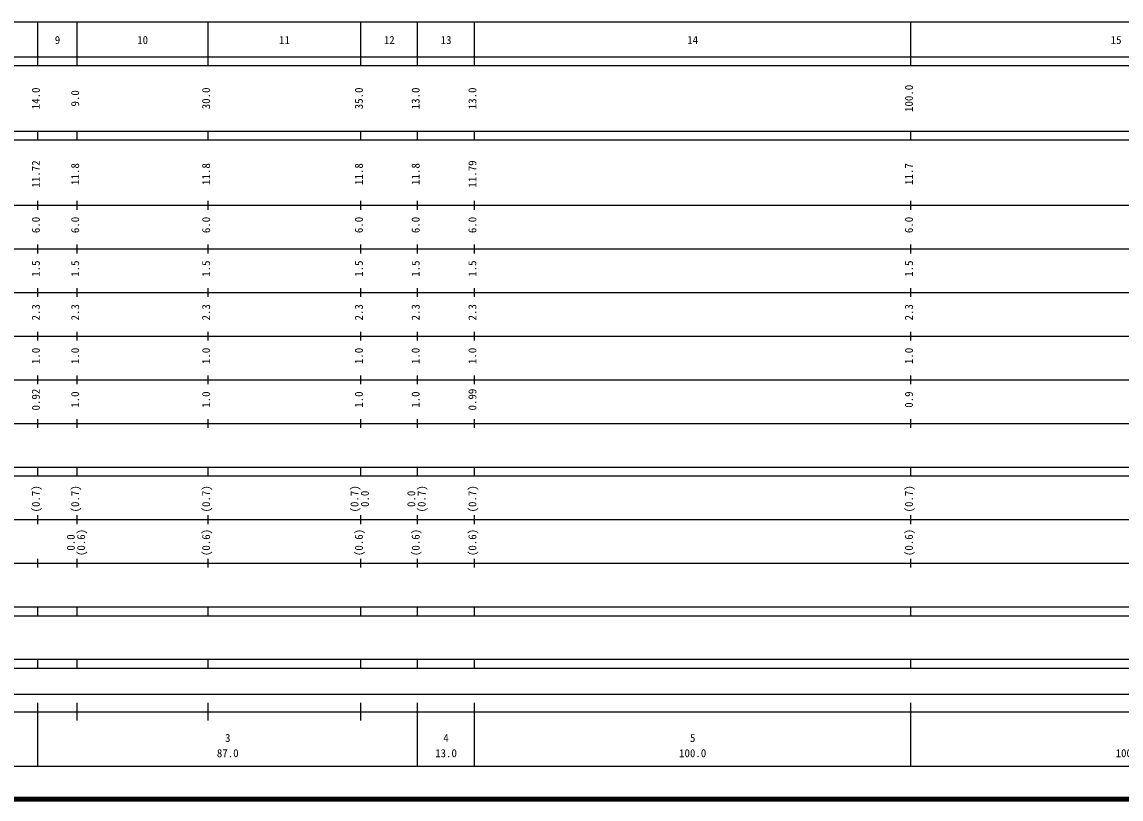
# Model space of a CAD drawing. Units: millimetres on the paper, enlarged 1000 times. Extents: x 40000 to 680000, y 20000 to 380000.
# Drawn here: x 264364 to 516124, y 20000 to 198000 of the extents above; entities that cross this region are included whole.
import ezdxf
from ezdxf.enums import TextEntityAlignment as Align

# ---------------------------------------------------------------- set-up
doc = ezdxf.new("R2010")
doc.units = ezdxf.units.MM
doc.header["$LTSCALE"] = 1000
doc.layers.add('M-TTL', color=2, linetype='Continuous', lineweight=140)
doc.layers.add('M-TTL-BAND', color=7, linetype='Continuous', lineweight=25)
doc.styles.add('ＭＳ ゴシック', font='')
doc.styles.get('ＭＳ ゴシック').set_extended_font_data('MS Gothic')

msp = doc.modelspace()

# ---------------------------------------------------------------- linework, layer by layer
at = {"layer": 'M-TTL'}
msp.add_line((40000, 20000), (680000, 20000), dxfattribs=at)
at = {"layer": 'M-TTL-BAND'}
for p, q in [((68000, 198000), (579000, 198000)), ((268000, 188000), (268000, 198000)), ((277000, 188000), (277000, 198000)), ((307000, 188000), (307000, 198000)), ((342000, 188000), (342000, 198000)), ((355000, 188000), (355000, 198000)), ((368000, 188000), (368000, 198000)), ((468000, 188000), (468000, 198000)), ((40000, 190000), (579000, 190000)), ((40000, 188000), (579000, 188000)), ((40000, 173000), (579000, 173000)), ((268000, 171000), (268000, 173000)), ((277000, 171000), (277000, 173000)), ((307000, 171000), (307000, 173000)), ((342000, 171000), (342000, 173000)), ((355000, 171000), (355000, 173000)), ((368000, 171000), (368000, 173000)), ((468000, 171000), (468000, 173000)), ((40000, 171000), (579000, 171000)), ((268000, 155000), (268000, 157000)), ((277000, 155000), (277000, 157000)), ((307000, 155000), (307000, 157000)), ((342000, 155000), (342000, 157000)), ((355000, 155000), (355000, 157000)), ((368000, 155000), (368000, 157000)), ((468000, 155000), (468000, 157000)), ((40000, 156000), (579000, 156000)), ((268000, 145000), (268000, 147000)), ((277000, 145000), (277000, 147000)), ((307000, 145000), (307000, 147000)), ((342000, 145000), (342000, 147000)), ((355000, 145000), (355000, 147000)), ((368000, 145000), (368000, 147000)), ((468000, 145000), (468000, 147000)), ((46000, 146000), (579000, 146000)), ((52000, 136000), (579000, 136000)), ((268000, 135000), (268000, 137000)), ((277000, 135000), (277000, 137000)), ((307000, 135000), (307000, 137000)), ((342000, 135000), (342000, 137000)), ((355000, 135000), (355000, 137000)), ((368000, 135000), (368000, 137000)), ((468000, 135000), (468000, 137000)), ((46000, 126000), (579000, 126000)), ((268000, 125000), (268000, 127000)), ((277000, 125000), (277000, 127000)), ((307000, 125000), (307000, 127000)), ((342000, 125000), (342000, 127000)), ((355000, 125000), (355000, 127000)), ((368000, 125000), (368000, 127000)), ((468000, 125000), (468000, 127000)), ((52000, 116000), (579000, 116000)), ((268000, 115000), (268000, 117000)), ((277000, 115000), (277000, 117000)), ((307000, 115000), (307000, 117000)), ((342000, 115000), (342000, 117000)), ((355000, 115000), (355000, 117000)), ((368000, 115000), (368000, 117000)), ((468000, 115000), (468000, 117000)), ((46000, 106000), (579000, 106000)), ((268000, 105000), (268000, 107000)), ((277000, 105000), (277000, 107000)), ((307000, 105000), (307000, 107000)), ((342000, 105000), (342000, 107000)), ((355000, 105000), (355000, 107000)), ((368000, 105000), (368000, 107000)), ((468000, 105000), (468000, 107000)), ((40000, 96000), (579000, 96000)), ((268000, 94000), (268000, 96000)), ((277000, 94000), (277000, 96000)), ((307000, 94000), (307000, 96000)), ((342000, 94000), (342000, 96000)), ((355000, 94000), (355000, 96000)), ((368000, 94000), (368000, 96000)), ((468000, 94000), (468000, 96000)), ((40000, 94000), (579000, 94000)), ((49000, 84000), (579000, 84000)), ((268000, 83000), (268000, 85000)), ((277000, 83000), (277000, 85000)), ((307000, 83000), (307000, 85000)), ((342000, 83000), (342000, 85000)), ((355000, 83000), (355000, 85000)), ((368000, 83000), (368000, 85000)), ((468000, 83000), (468000, 85000)), ((40000, 74000), (579000, 74000)), ((268000, 73000), (268000, 75000)), ((277000, 73000), (277000, 75000)), ((307000, 73000), (307000, 75000)), ((342000, 73000), (342000, 75000)), ((355000, 73000), (355000, 75000)), ((368000, 73000), (368000, 75000)), ((468000, 73000), (468000, 75000)), ((40000, 64000), (579000, 64000)), ((268000, 62000), (268000, 64000)), ((277000, 62000), (277000, 64000)), ((307000, 62000), (307000, 64000)), ((342000, 62000), (342000, 64000)), ((355000, 62000), (355000, 64000)), ((368000, 62000), (368000, 64000)), ((468000, 62000), (468000, 64000)), ((40000, 62000), (579000, 62000)), ((40000, 52000), (579000, 52000)), ((268000, 50000), (268000, 52000)), ((277000, 50000), (277000, 52000)), ((307000, 50000), (307000, 52000)), ((342000, 50000), (342000, 52000)), ((355000, 50000), (355000, 52000)), ((368000, 50000), (368000, 52000)), ((468000, 50000), (468000, 52000)), ((40000, 50000), (579000, 50000)), ((71000, 44000), (565000, 44000)), ((268000, 27500), (268000, 42000)), ((277000, 38000), (277000, 42000)), ((307000, 38000), (307000, 42000)), ((342000, 38000), (342000, 42000)), ((355000, 27500), (355000, 42000)), ((368000, 27500), (368000, 42000)), ((468000, 27500), (468000, 42000)), ((40000, 40000), (579000, 40000)), ((68000, 27500), (579000, 27500))]:
    msp.add_line(p, q, dxfattribs=at)

# ---------------------------------------------------------------- texts
at = {"layer": 'M-TTL-BAND', "style": 'ＭＳ ゴシック'}
for s, p in [('9', (272500, 192405)), ('10', (292000, 192405)), ('11', (324500, 192405)), ('12', (348500, 192405)), ('13', (361500, 192405)), ('14', (418000, 192405)), ('15', (515000, 192405)), ('3', (311500, 32523)), ('4', (361500, 32523)), ('5', (418000, 32523)), ('87.0', (311500, 29033)), ('13.0', (361500, 29033)), ('100.0', (418000, 29033)), ('100.0', (518000, 29033))]:
    msp.add_text(s, height=1833, dxfattribs=at).set_placement(p, align=Align.BOTTOM_CENTER)
for s, p in [('14.0', (269000, 180500)), ('9.0', (278000, 180500)), ('30.0', (308000, 180500)), ('35.0', (343000, 180500)), ('13.0', (356000, 180500)), ('13.0', (369000, 180500)), ('100.0', (469000, 180500)), ('11.72', (269000, 163174)), ('11.8', (278000, 163174)), ('11.8', (308000, 163174)), ('11.8', (343000, 163174)), ('11.8', (356000, 163174)), ('11.79', (369000, 163174)), ('11.7', (469000, 163174)), ('6.0', (269000, 151500)), ('6.0', (278000, 151500)), ('6.0', (308000, 151500)), ('6.0', (343000, 151500)), ('6.0', (356000, 151500)), ('6.0', (369000, 151500)), ('6.0', (469000, 151500)), ('1.5', (269000, 141500)), ('1.5', (278000, 141500)), ('1.5', (308000, 141500)), ('1.5', (343000, 141500)), ('1.5', (356000, 141500)), ('1.5', (369000, 141500)), ('1.5', (469000, 141500)), ('2.3', (269000, 131500)), ('2.3', (278000, 131500)), ('2.3', (308000, 131500)), ('2.3', (343000, 131500)), ('2.3', (356000, 131500)), ('2.3', (369000, 131500)), ('2.3', (469000, 131500)), ('1.0', (269000, 121500)), ('1.0', (278000, 121500)), ('1.0', (308000, 121500)), ('1.0', (343000, 121500)), ('1.0', (356000, 121500)), ('1.0', (369000, 121500)), ('1.0', (469000, 121500)), ('0.92', (269000, 111500)), ('0.99', (369000, 111500)), ('1.0', (278000, 111500)), ('1.0', (308000, 111500)), ('1.0', (343000, 111500)), ('1.0', (356000, 111500)), ('0.9', (469000, 111500)), ('(0.7)', (269000, 88764)), ('(0.7)', (278000, 88764)), ('(0.7)', (308000, 88764)), ('(0.7)', (342000, 88764)), ('(0.7)', (357370, 88764)), ('(0.7)', (369000, 88764)), ('(0.7)', (469000, 88764)), ('0.0', (344370, 88764)), ('0.0', (355000, 88764)), ('(0.6)', (279370, 78764)), ('(0.6)', (308000, 78764)), ('(0.6)', (343000, 78764)), ('(0.6)', (356000, 78764)), ('(0.6)', (369000, 78764)), ('(0.6)', (469000, 78764)), ('0.0', (277000, 78764))]:
    msp.add_text(s, height=1833, rotation=90, dxfattribs=at).set_placement(p, align=Align.BOTTOM_CENTER)

doc.saveas('drawing.dxf')
